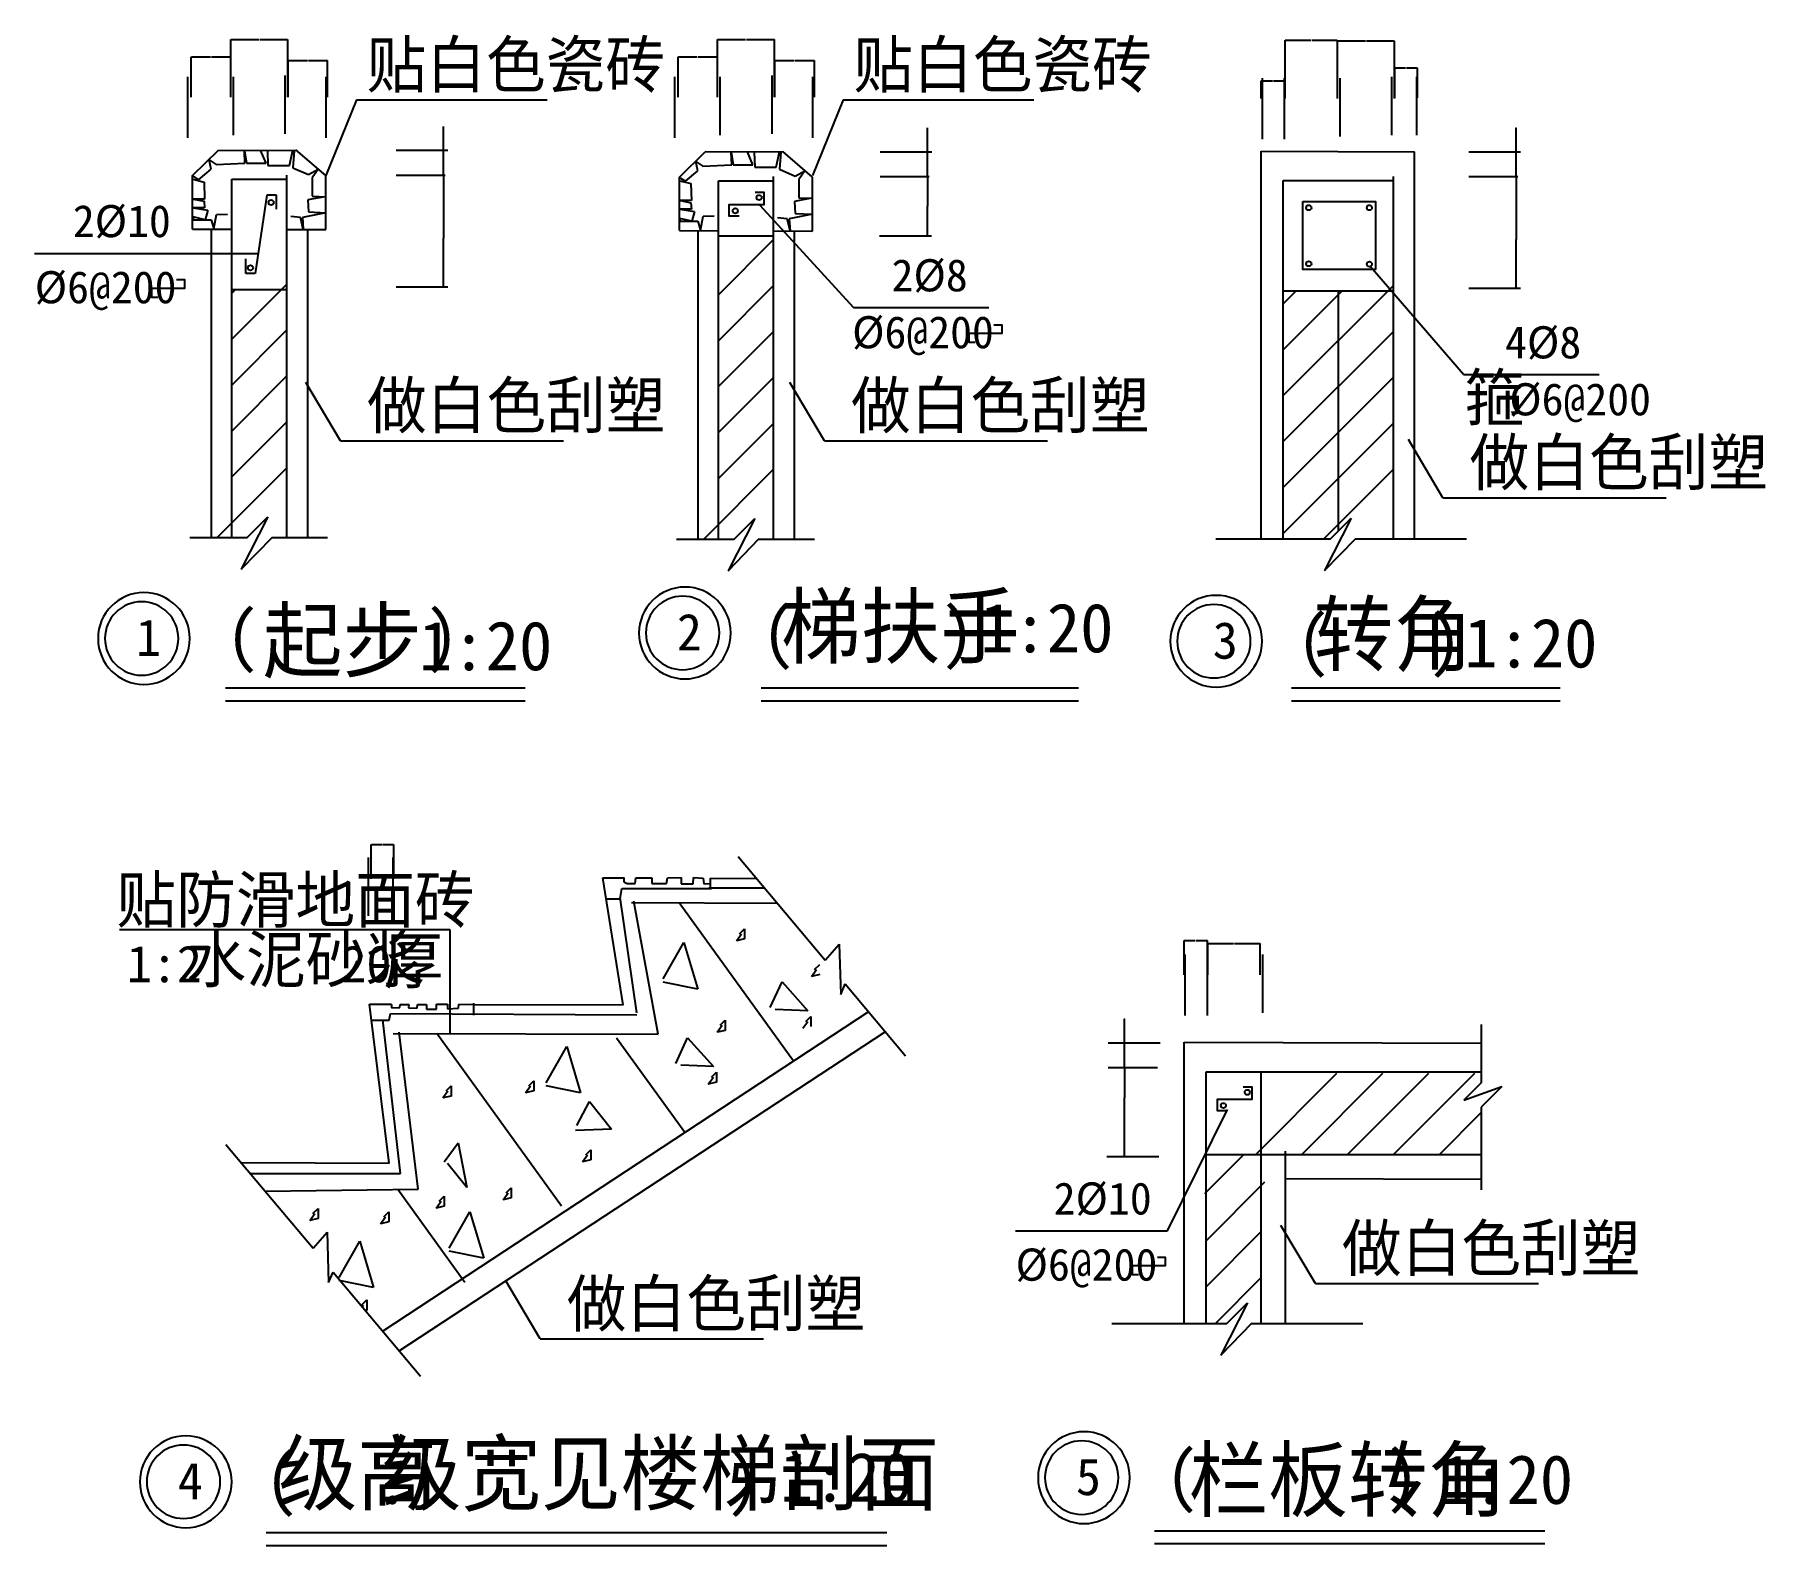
# Model space of a CAD drawing. Header units: metres. Extents: x -11437 to 5309, y -3641 to 2059.
# Drawn here: x -2687 to 1082, y -1230 to 2059 of the extents above; entities that cross this region are included whole.
import ezdxf

# ---------------------------------------------------------------- set-up
doc = ezdxf.new("R2010")
doc.units = ezdxf.units.M
for name, color, linetype in [('LM', 4, 'Continuous'), ('PUB_DIM', 3, 'Continuous'), ('PUB_TEXT', 7, 'Continuous'), ('PUB_WALL', 255, 'Continuous'), ('S_SURFACE', 6, 'Continuous')]:
    doc.layers.add(name, color=color, linetype=linetype)
doc.dimstyles.get("Standard").update_dxf_attribs({"dimtxt": 2.5, "dimasz": 2.5, "dimexe": 1.25, "dimexo": 0.625, "dimtad": 1, "dimcen": 2.5, "dimazin": 3, "dimtfac": 1, "dimtmove": 0, "dimatfit": 3})

# ---------------------------------------------------------------- blocks, each defined once
blk = doc.blocks.new('*D1')
for p, q in [((36.12, 1920.34), (36.12, 2047)), ((36.37, 2047), (92.12, 2047)), ((94.12, 2047), (149.87, 2047)), ((150.12, 1920.34), (150.12, 2047))]:
    blk.add_line(p, q)
at = {"layer": 'Defpoints'}
for p in [(36.12, 2047), (36.12, 1920.34), (150.12, 1920.34)]:
    blk.add_point(p, dxfattribs=at)
at = {"layer": 'PUB_DIM', "insert": (93.12, 2047), "char_height": 1, "attachment_point": 5}
blk.add_mtext('60', dxfattribs=at)
blk = doc.blocks.new('*D2')
for p, q in [((539.12, 1750.34), (539.12, 1613.34)), ((538.87, 1613.34), (538.62, 1613.34)), ((539.12, 1508.34), (539.12, 1613.34)), ((539.12, 1613.34), (539.12, 1613.34)), ((539.37, 1613.34), (539.62, 1613.34))]:
    blk.add_line(p, q)
at = {"layer": 'Defpoints'}
for p in [(539.12, 1750.34), (539.12, 1613.34), (539.12, 1508.34)]:
    blk.add_point(p, dxfattribs=at)
at = {"layer": 'PUB_DIM', "insert": (539.12, 1614.465), "char_height": 1, "attachment_point": 5}
blk.add_mtext('120', dxfattribs=at)
blk = doc.blocks.new('*D3')
for p, q in [((150.12, 1920.34), (150.12, 2045.67)), ((150.37, 2045.67), (211.12, 2045.67)), ((213.12, 2045.67), (273.87, 2045.67)), ((274.12, 1920.34), (274.12, 2045.67))]:
    blk.add_line(p, q)
at = {"layer": 'Defpoints'}
for p in [(150.12, 2045.67), (150.12, 1920.34), (274.12, 1920.34)]:
    blk.add_point(p, dxfattribs=at)
at = {"layer": 'PUB_DIM', "insert": (212.12, 2045.67), "char_height": 1, "attachment_point": 5}
blk.add_mtext('60', dxfattribs=at)
blk = doc.blocks.new('*D4')
for p, q in [((538.87, 1856.29), (538.62, 1856.29)), ((539.12, 1748.34), (539.12, 1856.29)), ((539.12, 1805.34), (539.12, 1856.29)), ((539.12, 1856.29), (539.12, 1856.29)), ((539.37, 1856.29), (539.62, 1856.29))]:
    blk.add_line(p, q)
at = {"layer": 'Defpoints'}
for p in [(539.12, 1856.29), (539.12, 1805.34), (539.12, 1748.34)]:
    blk.add_point(p, dxfattribs=at)
at = {"layer": 'PUB_DIM', "insert": (539.12, 1857.415), "char_height": 1, "attachment_point": 5}
blk.add_mtext('20', dxfattribs=at)
blk = doc.blocks.new('*D5')
for p, q in [((-15.88, 1920.34), (-15.88, 1958.36)), ((-15.63, 1958.36), (8.62, 1958.36)), ((10.62, 1958.36), (34.87, 1958.36)), ((35.12, 1920.34), (35.12, 1958.36))]:
    blk.add_line(p, q)
at = {"layer": 'Defpoints'}
for p in [(-15.88, 1958.36), (-15.88, 1920.34), (35.12, 1920.34)]:
    blk.add_point(p, dxfattribs=at)
at = {"layer": 'PUB_DIM', "insert": (9.62, 1958.36), "char_height": 1, "attachment_point": 5}
blk.add_mtext('20', dxfattribs=at)
blk = doc.blocks.new('*D6')
for p, q in [((275.12, 1921.34), (275.12, 1987.17)), ((275.37, 1987.17), (298.62, 1987.17)), ((300.62, 1987.17), (323.87, 1987.17)), ((324.12, 1921.34), (324.12, 1987.17))]:
    blk.add_line(p, q)
at = {"layer": 'Defpoints'}
for p in [(275.12, 1987.17), (275.12, 1921.34), (324.12, 1921.34)]:
    blk.add_point(p, dxfattribs=at)
at = {"layer": 'PUB_DIM', "insert": (299.62, 1987.17), "char_height": 1, "attachment_point": 5}
blk.add_mtext('20', dxfattribs=at)
blk = doc.blocks.new('*D7')
for p, q in [((-131.88, 12.34), (-131.88, 80.34)), ((-131.63, 80.34), (-75.88, 80.34)), ((-73.88, 80.34), (-18.13, 80.34)), ((-17.88, 12.34), (-17.88, 80.34))]:
    blk.add_line(p, q)
at = {"layer": 'Defpoints'}
for p in [(-131.88, 80.34), (-131.88, 12.34), (-17.88, 12.34)]:
    blk.add_point(p, dxfattribs=at)
at = {"layer": 'PUB_DIM', "insert": (-74.88, 80.34), "char_height": 1, "attachment_point": 5}
blk.add_mtext('60', dxfattribs=at)
blk = doc.blocks.new('*D8')
for p, q in [((-314.13, -83.71), (-314.38, -83.71)), ((-313.88, -191.66), (-313.88, -83.71)), ((-313.88, -134.66), (-313.88, -83.71)), ((-313.88, -83.71), (-313.88, -83.71)), ((-313.63, -83.71), (-313.38, -83.71))]:
    blk.add_line(p, q)
at = {"layer": 'Defpoints'}
for p in [(-313.88, -83.71), (-313.88, -134.66), (-313.88, -191.66)]:
    blk.add_point(p, dxfattribs=at)
at = {"layer": 'PUB_DIM', "insert": (-313.88, -82.585), "char_height": 1, "attachment_point": 5}
blk.add_mtext('20', dxfattribs=at)
blk = doc.blocks.new('*D9')
for p, q in [((-183.88, 12.34), (-183.88, 87.17)), ((-183.63, 87.17), (-159.38, 87.17)), ((-157.38, 87.17), (-133.13, 87.17)), ((-132.88, 12.34), (-132.88, 87.17))]:
    blk.add_line(p, q)
at = {"layer": 'Defpoints'}
for p in [(-183.88, 87.17), (-183.88, 12.34), (-132.88, 12.34)]:
    blk.add_point(p, dxfattribs=at)
at = {"layer": 'PUB_DIM', "insert": (-158.38, 87.17), "char_height": 1, "attachment_point": 5}
blk.add_mtext('20', dxfattribs=at)
blk = doc.blocks.new('*D10')
for p, q in [((-313.88, -189.66), (-313.88, -255.73)), ((-314.13, -255.73), (-314.38, -255.73)), ((-313.88, -383.66), (-313.88, -255.73)), ((-313.88, -255.73), (-313.88, -255.73)), ((-313.63, -255.73), (-313.38, -255.73))]:
    blk.add_line(p, q)
at = {"layer": 'Defpoints'}
for p in [(-313.88, -189.66), (-313.88, -255.73), (-313.88, -383.66)]:
    blk.add_point(p, dxfattribs=at)
at = {"layer": 'PUB_DIM', "insert": (-313.88, -254.605), "char_height": 1, "attachment_point": 5}
blk.add_mtext('120', dxfattribs=at)
blk = doc.blocks.new('*D11')
for p, q in [((-743.13, 1855.95), (-743.38, 1855.95)), ((-742.88, 1748), (-742.88, 1855.95)), ((-742.88, 1805), (-742.88, 1855.95)), ((-742.88, 1855.95), (-742.88, 1855.95)), ((-742.63, 1855.95), (-742.38, 1855.95))]:
    blk.add_line(p, q)
at = {"layer": 'Defpoints'}
for p in [(-742.88, 1855.95), (-742.88, 1805), (-742.88, 1748)]:
    blk.add_point(p, dxfattribs=at)
at = {"layer": 'PUB_DIM', "insert": (-742.88, 1857.075), "char_height": 1, "attachment_point": 5}
blk.add_mtext('25', dxfattribs=at)
blk = doc.blocks.new('*D12')
for p, q in [((-742.88, 1750), (-742.88, 1685.5)), ((-743.13, 1685.5), (-743.38, 1685.5)), ((-742.88, 1621), (-742.88, 1685.5)), ((-742.88, 1685.5), (-742.88, 1685.5)), ((-742.63, 1685.5), (-742.38, 1685.5))]:
    blk.add_line(p, q)
at = {"layer": 'Defpoints'}
for p in [(-742.88, 1750), (-742.88, 1685.5), (-742.88, 1621)]:
    blk.add_point(p, dxfattribs=at)
at = {"layer": 'PUB_DIM', "insert": (-742.88, 1686.625), "char_height": 1, "attachment_point": 5}
blk.add_mtext('60', dxfattribs=at)
blk = doc.blocks.new('*D13')
for p, q in [((-2345.88, 1923.34), (-2345.88, 2011.05)), ((-2345.63, 2011.05), (-2303.88, 2011.05)), ((-2301.88, 2011.05), (-2260.13, 2011.05)), ((-2259.88, 1923.34), (-2259.88, 2011.05))]:
    blk.add_line(p, q)
at = {"layer": 'Defpoints'}
for p in [(-2345.88, 2011.05), (-2345.88, 1923.34), (-2259.88, 1923.34)]:
    blk.add_point(p, dxfattribs=at)
at = {"layer": 'PUB_DIM', "insert": (-2302.88, 2011.05), "char_height": 1, "attachment_point": 5}
blk.add_mtext('25', dxfattribs=at)
blk = doc.blocks.new('*D14')
for p, q in [((-1796.88, 1753.34), (-1796.88, 1616.34)), ((-1797.13, 1616.34), (-1797.38, 1616.34)), ((-1796.88, 1511.34), (-1796.88, 1616.34)), ((-1796.88, 1616.34), (-1796.88, 1616.34)), ((-1796.63, 1616.34), (-1796.38, 1616.34))]:
    blk.add_line(p, q)
at = {"layer": 'Defpoints'}
for p in [(-1796.88, 1753.34), (-1796.88, 1616.34), (-1796.88, 1511.34)]:
    blk.add_point(p, dxfattribs=at)
at = {"layer": 'PUB_DIM', "insert": (-1796.88, 1617.465), "char_height": 1, "attachment_point": 5}
blk.add_mtext('120', dxfattribs=at)
blk = doc.blocks.new('*D15')
for p, q in [((-2259.88, 1923.34), (-2259.88, 2048.67)), ((-2259.63, 2048.67), (-2198.88, 2048.67)), ((-2196.88, 2048.67), (-2136.13, 2048.67)), ((-2135.88, 1923.34), (-2135.88, 2048.67))]:
    blk.add_line(p, q)
at = {"layer": 'Defpoints'}
for p in [(-2259.88, 2048.67), (-2259.88, 1923.34), (-2135.88, 1923.34)]:
    blk.add_point(p, dxfattribs=at)
at = {"layer": 'PUB_DIM', "insert": (-2197.88, 2048.67), "char_height": 1, "attachment_point": 5}
blk.add_mtext('60', dxfattribs=at)
blk = doc.blocks.new('*D16')
for p, q in [((-1797.13, 1859.29), (-1797.38, 1859.29)), ((-1796.88, 1751.34), (-1796.88, 1859.29)), ((-1796.88, 1808.34), (-1796.88, 1859.29)), ((-1796.88, 1859.29), (-1796.88, 1859.29)), ((-1796.63, 1859.29), (-1796.38, 1859.29))]:
    blk.add_line(p, q)
at = {"layer": 'Defpoints'}
for p in [(-1796.88, 1859.29), (-1796.88, 1808.34), (-1796.88, 1751.34)]:
    blk.add_point(p, dxfattribs=at)
at = {"layer": 'PUB_DIM', "insert": (-1796.88, 1860.415), "char_height": 1, "attachment_point": 5}
blk.add_mtext('25', dxfattribs=at)
blk = doc.blocks.new('*D17')
for p, q in [((-2134.88, 1923.34), (-2134.88, 2002.59)), ((-2134.63, 2002.59), (-2092.88, 2002.59)), ((-2090.88, 2002.59), (-2049.13, 2002.59)), ((-2048.88, 1923.34), (-2048.88, 2002.59))]:
    blk.add_line(p, q)
at = {"layer": 'Defpoints'}
for p in [(-2134.88, 2002.59), (-2134.88, 1923.34), (-2048.88, 1923.34)]:
    blk.add_point(p, dxfattribs=at)
at = {"layer": 'PUB_DIM', "insert": (-2091.88, 2002.59), "char_height": 1, "attachment_point": 5}
blk.add_mtext('25', dxfattribs=at)
blk = doc.blocks.new('*D18')
for p, q in [((-1953.88, 221.34), (-1953.88, 296)), ((-1953.63, 296), (-1930.38, 296)), ((-1928.38, 296), (-1905.13, 296)), ((-1904.88, 221.34), (-1904.88, 296))]:
    blk.add_line(p, q)
at = {"layer": 'Defpoints'}
for p in [(-1953.88, 296), (-1953.88, 221.34), (-1904.88, 221.34)]:
    blk.add_point(p, dxfattribs=at)
at = {"layer": 'PUB_DIM', "insert": (-1929.38, 296), "char_height": 1, "attachment_point": 5}
blk.add_mtext('20', dxfattribs=at)
blk = doc.blocks.new('*D19')
for p, q in [((-1074.88, 1923.34), (-1074.88, 2002.59)), ((-1074.63, 2002.59), (-1032.88, 2002.59)), ((-1030.88, 2002.59), (-989.13, 2002.59)), ((-988.88, 1923.34), (-988.88, 2002.59))]:
    blk.add_line(p, q)
at = {"layer": 'Defpoints'}
for p in [(-1074.88, 2002.59), (-1074.88, 1923.34), (-988.88, 1923.34)]:
    blk.add_point(p, dxfattribs=at)
at = {"layer": 'PUB_DIM', "insert": (-1031.88, 2002.59), "char_height": 1, "attachment_point": 5}
blk.add_mtext('25', dxfattribs=at)
blk = doc.blocks.new('*D20')
for p, q in [((-1285.88, 1923.34), (-1285.88, 2011.05)), ((-1285.63, 2011.05), (-1243.88, 2011.05)), ((-1241.88, 2011.05), (-1200.13, 2011.05)), ((-1199.88, 1923.34), (-1199.88, 2011.05))]:
    blk.add_line(p, q)
at = {"layer": 'Defpoints'}
for p in [(-1285.88, 2011.05), (-1285.88, 1923.34), (-1199.88, 1923.34)]:
    blk.add_point(p, dxfattribs=at)
at = {"layer": 'PUB_DIM', "insert": (-1242.88, 2011.05), "char_height": 1, "attachment_point": 5}
blk.add_mtext('25', dxfattribs=at)
blk = doc.blocks.new('*D21')
for p, q in [((-1199.88, 1923.34), (-1199.88, 2048.67)), ((-1199.63, 2048.67), (-1138.88, 2048.67)), ((-1136.88, 2048.67), (-1076.13, 2048.67)), ((-1075.88, 1923.34), (-1075.88, 2048.67))]:
    blk.add_line(p, q)
at = {"layer": 'Defpoints'}
for p in [(-1199.88, 2048.67), (-1199.88, 1923.34), (-1075.88, 1923.34)]:
    blk.add_point(p, dxfattribs=at)
at = {"layer": 'PUB_DIM', "insert": (-1137.88, 2048.67), "char_height": 1, "attachment_point": 5}
blk.add_mtext('60', dxfattribs=at)

msp = doc.modelspace()

# ---------------------------------------------------------------- linework, layer by layer
for p, q in [((-2353.88, 1967.34), (-2353.88, 1834.34)), ((-2254.88, 1967.34), (-2254.88, 1840.34)), ((-2141.88, 1970.34), (-2141.88, 1843.34)), ((-2052.88, 1967.34), (-2052.88, 1834.34)), ((-1293.88, 1967.34), (-1293.88, 1834.34)), ((-1194.88, 1967.34), (-1194.88, 1840.34)), ((-1081.88, 1970.34), (-1081.88, 1843.34)), ((-992.88, 1967.34), (-992.88, 1834.34)), ((-13.88, 1964.34), (-13.88, 1831.34)), ((34.12, 1964.34), (34.12, 1831.34)), ((155.12, 1964.34), (155.12, 1837.34)), ((268.12, 1967.34), (268.12, 1840.34)), ((322.12, 1967.34), (322.12, 1840.34)), ((-2342.88, 1752.34), (-2286.88, 1807.34)), ((-2302.88, 1766.34), (-2306.88, 1786.34)), ((-2306.88, 1786.34), (-2291.88, 1776.34)), ((-2291.88, 1776.34), (-2228.88, 1779.34)), ((-2286.88, 1807.96), (-2116.56, 1807.2)), ((-2228.88, 1779.34), (-2229.88, 1806.34)), ((-2229.88, 1806.34), (-2225.88, 1779.34)), ((-2225.88, 1779.34), (-2182.88, 1779.34)), ((-2182.88, 1779.34), (-2194.88, 1807.34)), ((-2179.88, 1806.34), (-2178.88, 1774.34)), ((-2178.88, 1774.34), (-2131.88, 1774.34)), ((-2131.88, 1774.34), (-2124.88, 1807.34)), ((-2121.88, 1806.34), (-2124.88, 1769.34)), ((-2052.88, 1752.34), (-2117.88, 1808.34)), ((-1899.88, 1807.34), (-1786.88, 1807.34)), ((-1282.88, 1749), (-1226.88, 1804)), ((-1242.88, 1763), (-1246.88, 1783)), ((-1246.88, 1783), (-1231.88, 1773)), ((-1231.88, 1773), (-1168.88, 1776)), ((-1226.88, 1804.62), (-1056.56, 1803.86)), ((-1168.88, 1776), (-1169.88, 1803)), ((-1169.88, 1803), (-1165.88, 1776)), ((-1165.88, 1776), (-1122.88, 1776)), ((-1122.88, 1776), (-1134.88, 1804)), ((-1119.88, 1803), (-1118.88, 1771)), ((-1071.88, 1771), (-1064.88, 1804)), ((-1061.88, 1803), (-1064.88, 1766)), ((-992.88, 1749), (-1057.88, 1805)), ((-845.88, 1804), (-732.88, 1804)), ((-15.88, 961.34), (-15.88, 1805.24)), ((-15.88, 1805.24), (318.12, 1804.12)), ((318.12, 961.34), (318.12, 1804.12)), ((436.12, 1804.34), (549.12, 1804.34)), ((-2343.88, 1752.34), (-2329.88, 1743.34)), ((-2342.88, 1635.96), (-2342.88, 1752.34)), ((-2341.88, 1744.34), (-2317.88, 1738.34)), ((-2329.88, 1743.34), (-2302.88, 1766.34)), ((-2317.88, 1738.34), (-2316.88, 1701.34)), ((-2124.88, 1769.34), (-2090.88, 1754.34)), ((-2090.88, 1754.34), (-2069.88, 1766.34)), ((-2069.88, 1766.34), (-2082.88, 1747.34)), ((-2082.88, 1747.34), (-2082.88, 1707.34)), ((-2052.88, 1634.99), (-2052.88, 1752.34)), ((-1899.88, 1753.34), (-1792.88, 1753.34)), ((-1283.88, 1749), (-1269.88, 1740)), ((-1282.88, 1632.62), (-1282.88, 1749)), ((-1281.88, 1741), (-1257.88, 1735)), ((-1269.88, 1740), (-1242.88, 1763)), ((-1257.88, 1735), (-1256.88, 1698)), ((-1118.88, 1771), (-1071.88, 1771)), ((-1064.88, 1766), (-1030.88, 1751)), ((-1030.88, 1751), (-1009.88, 1763)), ((-1009.88, 1763), (-1022.88, 1744)), ((-1022.88, 1744), (-1022.88, 1704)), ((-992.88, 1631.65), (-992.88, 1749)), ((-845.88, 1750), (-738.88, 1750)), ((436.12, 1750.34), (543.12, 1750.34)), ((-2316.88, 1701.34), (-2340.88, 1701.34)), ((-2340.88, 1701.34), (-2317.88, 1696.34)), ((-2317.88, 1696.34), (-2316.88, 1682.34)), ((-2054.88, 1706.34), (-2091.88, 1699.34)), ((-2091.88, 1699.34), (-2090.88, 1673.34)), ((-2082.88, 1707.34), (-2052.88, 1706.34)), ((-2052.88, 1706.34), (-2054.88, 1706.34)), ((-1256.88, 1698), (-1280.88, 1698)), ((-1280.88, 1698), (-1257.88, 1693)), ((-994.88, 1703), (-1031.88, 1696)), ((-1022.88, 1704), (-992.88, 1703)), ((-992.88, 1703), (-994.88, 1703)), ((-2316.88, 1682.34), (-2341.88, 1682.34)), ((-2341.88, 1682.34), (-2309.88, 1677.34)), ((-2315.88, 1656.34), (-2341.88, 1662.34)), ((-2341.88, 1662.34), (-2340.88, 1656.34)), ((-2309.88, 1677.34), (-2315.88, 1656.34)), ((-2296.88, 1636.34), (-2290.88, 1667.34)), ((-2290.88, 1667.34), (-2266.88, 1668.34)), ((-2107.88, 1661.34), (-2128.88, 1663.34)), ((-2101.88, 1635.34), (-2107.88, 1661.34)), ((-2052.88, 1671.34), (-2103.88, 1661.34)), ((-2103.88, 1661.34), (-2101.88, 1635.34)), ((-2090.88, 1673.34), (-2052.88, 1671.34)), ((-1256.88, 1679), (-1281.88, 1679)), ((-1281.88, 1679), (-1249.88, 1674)), ((-1255.88, 1653), (-1281.88, 1659)), ((-1281.88, 1659), (-1280.88, 1653)), ((-1257.88, 1693), (-1256.88, 1679)), ((-1249.88, 1674), (-1255.88, 1653)), ((-1236.88, 1633), (-1230.88, 1664)), ((-1230.88, 1664), (-1206.88, 1665)), ((-1047.88, 1658), (-1068.88, 1660)), ((-992.88, 1668), (-1043.88, 1658)), ((-1031.88, 1696), (-1030.88, 1670)), ((-1030.88, 1670), (-992.88, 1668)), ((-2342.88, 1635.96), (-2257.88, 1635.68)), ((-2340.88, 1656.34), (-2302.88, 1656.34)), ((-2302.88, 1656.34), (-2296.88, 1636.34)), ((-2301.88, 964.34), (-2301.88, 1635.82)), ((-2137.88, 1635.27), (-2052.88, 1634.99)), ((-2091.88, 964.34), (-2091.88, 1635.12)), ((-1282.88, 1632.62), (-1197.88, 1632.34)), ((-1280.88, 1653), (-1242.88, 1653)), ((-1242.88, 1653), (-1236.88, 1633)), ((-1241.88, 961), (-1241.88, 1632.49)), ((-1077.88, 1631.94), (-992.88, 1631.65)), ((-1041.88, 1632), (-1047.88, 1658)), ((-1043.88, 1658), (-1041.88, 1632)), ((-1031.88, 961), (-1031.88, 1631.78)), ((-846.88, 1621), (-733.88, 1621)), ((-1197.88, 1492.87), (-1077.88, 1612.87)), ((-2257.88, 1396.21), (-2137.88, 1516.21)), ((-1899.88, 1510.34), (-1786.88, 1510.34)), ((-1197.88, 1392.87), (-1077.88, 1512.87)), ((32.12, 1273.21), (272.12, 1513.21)), ((-2257.88, 1496.21), (-2249.75, 1504.34)), ((-1197.88, 1492.87), (-1189.75, 1501)), ((32.12, 1473.21), (60.25, 1501.34)), ((32.12, 1373.21), (160.25, 1501.34)), ((436.12, 1507.34), (549.12, 1507.34)), ((-2257.88, 1296.21), (-2137.88, 1416.21)), ((-1197.88, 1292.87), (-1077.88, 1412.87)), ((32.12, 1173.21), (272.12, 1413.21)), ((-2257.88, 1196.21), (-2137.88, 1316.21)), ((-1197.88, 1192.87), (-1077.88, 1312.87)), ((32.12, 1073.21), (272.12, 1313.21)), ((-2257.88, 1096.21), (-2137.88, 1216.21)), ((-1197.88, 1092.87), (-1077.88, 1212.87)), ((32.12, 973.21), (272.12, 1213.21)), ((-2289.75, 964.34), (-2137.88, 1116.21)), ((-1229.75, 961), (-1077.88, 1112.87)), ((120.25, 961.34), (272.12, 1113.21)), ((-2178.88, 1009.34), (-2236.88, 895.34)), ((-2223.88, 964.34), (-2178.88, 1009.34)), ((-1118.88, 1006), (-1176.88, 892)), ((-1163.88, 961), (-1118.88, 1006)), ((180.12, 1006.34), (122.12, 892.34)), ((135.12, 961.34), (180.12, 1006.34)), ((-2348.88, 964.34), (-2223.88, 964.34)), ((-2236.88, 895.34), (-2168.88, 965.34)), ((-2169.85, 964.34), (-2048.87, 964.34)), ((-1288.88, 961), (-1163.88, 961)), ((-1176.88, 892), (-1108.88, 962)), ((-1109.85, 961), (-988.87, 961)), ((-114.88, 961.34), (135.12, 961.34)), ((122.12, 892.34), (190.12, 962.34)), ((189.15, 961.34), (431.12, 961.34)), ((-1155.25, 269.91), (-965.66, 44.34)), ((-1449.89, 223.38), (-1403.88, 223.22)), ((-1405.53, -53.39), (-1449.89, 223.38)), ((-1411.88, 177.34), (-1407.88, 200.34)), ((-1407.88, 200.34), (-1212.88, 200.34)), ((-1403.88, 224.34), (-1403.88, 214.34)), ((-1403.88, 214.34), (-1396.88, 211.34)), ((-1396.88, 211.34), (-1378.88, 211.34)), ((-1378.88, 211.34), (-1377.88, 223.34)), ((-1377.88, 223.34), (-1342.88, 223.34)), ((-1342.88, 223.34), (-1342.88, 211.34)), ((-1342.88, 211.34), (-1310.88, 211.34)), ((-1310.88, 211.34), (-1308.88, 223.34)), ((-1308.88, 223.34), (-1278.88, 224.34)), ((-1278.88, 224.34), (-1278.88, 210.34)), ((-1278.88, 210.34), (-1252.88, 210.34)), ((-1252.88, 210.34), (-1251.88, 224.34)), ((-1251.88, 224.34), (-1230.88, 222.34)), ((-1230.88, 222.34), (-1229.88, 210.34)), ((-1229.88, 210.34), (-1215.88, 211.34)), ((-1218.88, 201.34), (-1097.62, 201.34)), ((-1215.88, 222.59), (-1115.2, 222.25)), ((-1214.88, 199.34), (-1214.88, 222.34)), ((-1442.88, 177.34), (-1411.88, 177.34)), ((-1375.88, -70.66), (-1411.88, 180.34)), ((-1034.55, -175.67), (-1283.44, 169.01)), ((-1782, 110), (-2502.12, 110)), ((-1782, -115.88), (-1782, 110)), ((-1317.88, 3.34), (-1272.88, 82.34)), ((-1272.88, 82.34), (-1242.88, -18.66)), ((-1158.88, 86.34), (-1147.88, 101.34)), ((-1140.88, 90.34), (-1158.88, 86.34)), ((-1151.88, 101.34), (-1140.88, 112.34)), ((-1140.88, 112.34), (-1140.88, 90.34)), ((-965.66, 44.34), (-934.95, 79.29)), ((-934.95, 79.29), (-931.68, -30.29)), ((-181.88, 56.34), (-181.88, -76.66)), ((-133.88, 56.34), (-133.88, -76.66)), ((-12.88, 56.34), (-12.88, -70.66)), ((-995.37, 8.79), (-984.37, 23.79)), ((-977.37, 12.79), (-995.37, 8.79)), ((-988.37, 23.79), (-977.37, 34.79)), ((-1242.88, -18.66), (-1317.88, -3.66)), ((-1085.37, -59.21), (-1059.37, -3.21)), ((-1059.37, -3.21), (-1003.37, -66.21)), ((-931.68, -30.29), (-921.91, -7.72)), ((-921.91, -7.72), (-790.25, -164.37)), ((-1957.89, -51.53), (-1909.88, -51.69)), ((-1915.01, -397.64), (-1957.89, -51.53)), ((-1914.88, -86.66), (-1911.88, -71.66)), ((-1911.88, -71.66), (-1375.88, -74.66)), ((-1909.88, -52.66), (-1909.88, -59.66)), ((-1909.88, -59.66), (-1891.88, -58.66)), ((-1891.88, -58.66), (-1890.88, -52.66)), ((-1890.88, -52.66), (-1871.88, -52.66)), ((-1871.88, -52.66), (-1872.88, -59.66)), ((-1872.88, -59.66), (-1853.88, -60.66)), ((-1853.88, -60.66), (-1852.88, -52.66)), ((-1852.88, -52.66), (-1833.88, -52.66)), ((-1833.88, -52.66), (-1833.88, -62.66)), ((-1833.88, -62.66), (-1811.88, -62.66)), ((-1811.88, -62.66), (-1811.88, -51.66)), ((-1811.88, -51.66), (-1787.88, -51.66)), ((-1787.88, -51.66), (-1787.88, -61.66)), ((-1787.88, -61.66), (-1763.88, -60.66)), ((-1763.88, -60.66), (-1762.88, -51.66)), ((-1762.88, -51.66), (-1730.88, -52.66)), ((-1730.88, -75.66), (-1730.88, -49.66)), ((-1730.88, -52.29), (-1405.53, -53.39)), ((-1003.37, -66.21), (-1074.37, -63.21)), ((-1952.88, -86.66), (-1914.88, -86.66)), ((-1889.88, -420.66), (-1928.88, -85.66)), ((-1892.91, -806.29), (-834.43, -111.81)), ((-1200.88, -112.66), (-1189.88, -97.66)), ((-1182.88, -108.66), (-1200.88, -112.66)), ((-1193.88, -97.66), (-1182.88, -86.66)), ((-1182.88, -86.66), (-1182.88, -108.66)), ((-1014.37, -104.21), (-1003.37, -89.21)), ((-1007.37, -89.21), (-996.37, -78.21)), ((-996.37, -78.21), (-996.37, -100.21)), ((463.12, -95.66), (463.12, -222.66)), ((-1539.88, -491.66), (-1811.27, -115.83)), ((-1572.88, -222.66), (-1527.88, -143.66)), ((-1527.88, -143.66), (-1497.88, -244.66)), ((-1271.29, -331.32), (-1419.89, -125.53)), ((-1290.88, -180.66), (-1264.88, -124.66)), ((-1264.88, -124.66), (-1208.88, -187.66)), ((-348.88, -135.66), (-235.88, -135.66)), ((-183.88, -746.66), (-183.88, -134.76)), ((-183.88, -134.76), (463.12, -136.93)), ((-1208.88, -187.66), (-1279.88, -184.66)), ((-1610.88, -229.66), (-1599.88, -218.66)), ((-1599.88, -218.66), (-1599.88, -240.66)), ((-1219.88, -225.66), (-1208.88, -210.66)), ((-1201.88, -221.66), (-1219.88, -225.66)), ((-1212.88, -210.66), (-1201.88, -199.66)), ((-1201.88, -199.66), (-1201.88, -221.66)), ((-348.88, -189.66), (-241.88, -189.66)), ((-27.75, -378.66), (149.12, -201.79)), ((72.25, -378.66), (249.12, -201.79)), ((172.25, -378.66), (349.12, -201.79)), ((272.25, -378.66), (449.12, -201.79)), ((463.12, -222.66), (425.12, -260.66)), ((-1797.88, -255.66), (-1786.88, -240.66)), ((-1779.88, -251.66), (-1797.88, -255.66)), ((-1790.88, -240.66), (-1779.88, -229.66)), ((-1779.88, -229.66), (-1779.88, -251.66)), ((-1617.88, -244.66), (-1606.88, -229.66)), ((-1599.88, -240.66), (-1617.88, -244.66)), ((-1497.88, -244.66), (-1572.88, -229.66)), ((-1505.88, -315.66), (-1478.88, -263.66)), ((-1478.88, -263.66), (-1430.88, -323.66)), ((425.12, -260.66), (508.12, -230.66)), ((508.12, -230.66), (463.12, -275.66)), ((372.25, -378.66), (463.12, -287.79)), ((463.12, -275.66), (463.12, -456)), ((-1430.88, -323.66), (-1508.88, -326.66)), ((-2270.34, -357.21), (-2080.75, -582.79)), ((-1794.88, -394.66), (-1764.88, -353.66)), ((-1764.88, -353.66), (-1745.88, -450.66)), ((-1486.88, -379.66), (-1475.88, -368.66)), ((-1475.88, -368.66), (-1475.88, -390.66)), ((37.12, -746.66), (37.12, -371.46)), ((-2237.28, -396.55), (-1915.01, -397.64)), ((-1745.88, -450.66), (-1787.88, -398.66)), ((-1493.88, -394.66), (-1482.88, -379.66)), ((-1475.88, -390.66), (-1493.88, -394.66)), ((-351.88, -383.66), (-238.88, -383.66)), ((-138.88, -463.79), (-53.75, -378.66)), ((-2217.01, -420.66), (-1889.88, -420.66)), ((-1659.88, -462.66), (-1648.88, -451.66)), ((-1648.88, -451.66), (-1648.88, -473.66)), ((-135.88, -566.79), (-7.75, -438.66)), ((37.12, -431.46), (463.12, -432.89)), ((-1749.88, -657.66), (-1896.07, -455.21)), ((-1812.88, -495.66), (-1801.88, -480.66)), ((-1805.88, -480.66), (-1794.88, -469.66)), ((-1794.88, -469.66), (-1794.88, -491.66)), ((-1666.88, -477.66), (-1655.88, -462.66)), ((-1648.88, -473.66), (-1666.88, -477.66)), ((-2087.88, -522.66), (-2076.88, -507.66)), ((-2069.88, -518.66), (-2087.88, -522.66)), ((-2080.88, -507.66), (-2069.88, -496.66)), ((-2069.88, -496.66), (-2069.88, -518.66)), ((-1933.88, -529.66), (-1922.88, -514.66)), ((-1915.88, -525.66), (-1933.88, -529.66)), ((-1926.88, -514.66), (-1915.88, -503.66)), ((-1915.88, -503.66), (-1915.88, -525.66)), ((-1794.88, -491.66), (-1812.88, -495.66)), ((-1783.88, -582.66), (-1738.88, -503.66)), ((-1738.88, -503.66), (-1708.88, -604.66)), ((-2080.75, -582.79), (-2050.04, -547.83)), ((-2050.04, -547.83), (-2046.77, -657.42)), ((-135.88, -666.79), (-15.88, -546.79)), ((-2023.88, -646.66), (-1978.88, -567.66)), ((-1978.88, -567.66), (-1948.88, -668.66)), ((-1708.88, -604.66), (-1783.88, -589.66)), ((-2046.77, -657.42), (-2037, -634.84)), ((-2037, -634.84), (-1846.68, -861.3)), ((-1948.88, -668.66), (-2023.88, -653.66)), ((-115.75, -746.66), (-15.88, -646.79)), ((-1974.88, -706.66), (-1963.88, -695.66)), ((-1973.57, -710.32), (-1970.88, -706.66)), ((-1963.88, -695.66), (-1963.88, -717.66)), ((-45.88, -701.66), (-103.88, -815.66)), ((-90.88, -746.66), (-45.88, -701.66)), ((-1963.88, -717.66), (-1966.84, -718.32)), ((-340.88, -746.66), (-90.88, -746.66)), ((-103.88, -815.66), (-35.88, -745.66)), ((-36.85, -746.66), (205.12, -746.66))]:
    msp.add_line(p, q)
for points in [[(-2257.88, 964.34), (-2257.88, 1744.34)], [(-2257.88, 1744.34), (-2137.88, 1744.34)], [(-2137.88, 964.34), (-2137.88, 1753.34)], [(-1197.88, 961), (-1197.88, 1741)], [(-1197.88, 1741), (-1077.88, 1741)], [(-1077.88, 961), (-1077.88, 1750)], [(32.12, 1741.34), (272.12, 1741.34)], [(32.12, 961.34), (32.12, 1741.34)], [(272.12, 961.34), (272.12, 1750.34)], [(-1197.88, 1621), (-1077.88, 1621)], [(-2257.88, 1504.34), (-2137.88, 1504.34)], [(32.12, 1501.34), (272.12, 1501.34)], [(152.12, 978.34), (152.12, 1501.34)], [(-1386.88, 169.34), (-1069.88, 168.34)], [(-1328.88, -116.66), (-1381.88, 172.34)], [(-871.09, -68.19), (-1928.77, -763.62)], [(-1851.88, -454.66), (-1892.88, -112.66)], [(-1905.88, -115.66), (-1328.88, -116.66)], [(-135.88, -198.66), (463.12, -198.66)], [(-135.88, -746.66), (-135.88, -198.66)], [(-15.88, -746.66), (-15.88, -198.66)], [(-135.88, -378.66), (463.12, -378.66)], [(-2184.97, -458.79), (-1851.88, -454.66)]]:
    msp.add_lwpolyline(points)
for points in [[(-1195.85, 756.52, 4000), (-1195.85, 756.44, 4000)], [(-2373.85, 744.52, 4000), (-2373.85, 744.44, 4000)], [(-38.85, 738.52, 4000), (-38.85, 738.44, 4000)], [(-2282.85, -1091.48, 4000), (-2282.85, -1091.56, 4000)], [(-326.85, -1082.48, 4000), (-326.85, -1082.56, 4000)]]:
    msp.add_lwpolyline(points, format="xyb")
at = {"layer": 'LM'}
for points in [[(-2271, 637), (-1619, 637)], [(-2271, 609), (-1619, 609)], [(-1105, 637), (-414, 637)], [(-1105, 609), (-414, 609)], [(50, 637), (635, 637)], [(50, 609), (635, 609)], [(-2183, -1202), (-831, -1202)], [(-248, -1198), (602, -1198)], [(-2183, -1230), (-831, -1230)], [(-248, -1226), (602, -1226)]]:
    msp.add_lwpolyline(points, dxfattribs=at)
at = {"layer": 'PUB_DIM'}
for p, q in [((-1960.88, 267.34), (-1960.88, 140.34)), ((-1906.88, 267.34), (-1906.88, 140.34))]:
    msp.add_line(p, q, dxfattribs=at)
at = {"layer": 'PUB_TEXT'}
for points in [[(-2419, 1487), (-2432, 1487), (-2432, 1507), (-2360, 1507), (-2360, 1525), (-2378, 1525)], [(-639, 1389), (-652, 1389), (-652, 1409), (-580, 1409), (-580, 1427), (-598, 1427)], [(-283, -641), (-296, -641), (-296, -621), (-224, -621), (-224, -603), (-242, -603)]]:
    msp.add_lwpolyline(points, dxfattribs=at)
at = {"layer": 'PUB_WALL'}
for p, q in [((-2181, 1710), (-2207, 1539)), ((-2160, 1710), (-2181, 1710)), ((-2160, 1679), (-2160, 1710)), ((-2227, 1539), (-2227, 1571)), ((-2207, 1539), (-2227, 1539))]:
    msp.add_line(p, q, dxfattribs=at)
for points in [[(-1118, 1716), (-1099, 1716), (-1099, 1689), (-1175, 1689), (-1175, 1665), (-1153, 1665)], [(-55, -232), (-36, -232), (-36, -259), (-112, -259), (-112, -283), (-90, -283)]]:
    msp.add_lwpolyline(points, dxfattribs=at)
msp.add_lwpolyline([(75, 1696), (233, 1696), (233, 1548), (75, 1548)], close=True, dxfattribs=at)
for centre in [(-2172, 1693.6), (-1109.27, 1704.45), (-1161.27, 1675.45), (87.73, 1682.45), (219.73, 1682.45), (-2217, 1551.6), (87.73, 1560.45), (219.73, 1559.45), (-46.27, -243.55), (-98.27, -272.55)]:
    msp.add_circle(centre, 5.6, dxfattribs=at)
at = {"layer": 'S_SURFACE'}
for p, q in [((-1986, 1917), (-2052.88, 1752.34)), ((-1986, 1917), (-1571, 1917)), ((-926, 1917), (-992.88, 1752.34)), ((-926, 1917), (-511, 1917)), ((-904, 1465), (-1107, 1687)), ((-2687, 1583), (-2201.12, 1583)), ((425, 1319), (222, 1554)), ((-904, 1465), (-609, 1465)), ((-2021, 1175), (-2096.06, 1301.49)), ((-967, 1175), (-1042.06, 1301.49)), ((425, 1319), (720, 1319)), ((-2021, 1175), (-1535.12, 1175)), ((-967, 1175), (-481.12, 1175)), ((380, 1051), (304.94, 1177.49)), ((380, 1051), (865.88, 1051)), ((-220, -545), (-89, -281)), ((-551, -545), (-220, -545)), ((102, -660), (26.94, -533.51)), ((-1585.88, -780.58), (-1660.94, -654.09)), ((102, -660), (587.88, -660)), ((-1585.88, -780.58), (-1100, -780.58))]:
    msp.add_line(p, q, dxfattribs=at)
for centre in [(-2448.85, 744.44), (-1270.85, 756.44), (-113.85, 738.44), (-2357.85, -1091.56), (-401.85, -1082.56)]:
    msp.add_arc(centre, 100, 0.06, 0, dxfattribs=at)

# ---------------------------------------------------------------- texts
at = {"layer": 'PUB_TEXT'}
for s, height, p in [('贴白色瓷砖', 100, (-1964.1, 1944.11)), ('贴白色瓷砖', 100, (-904.1, 1944.11)), ('2%%c10', 70, (-2603.88, 1618.34)), ('%%c6@200', 70, (-2686.88, 1474.34)), ('2%%c8', 70, (-820.88, 1500.34)), ('%%c6@200', 70, (-906.88, 1376.34)), ('4%%c8', 70, (515.12, 1354.34)), ('箍', 100, (426.9, 1219.11)), ('做白色刮塑', 100, (-1963.1, 1202.11)), ('做白色刮塑', 100, (-909.1, 1202.11)), ('%%c6@200', 70, (524.12, 1230.34)), ('做白色刮塑', 100, (437.9, 1078.11)), ('梯扶手', 133.33, (-1061.44, 704.34)), ('转角', 133.33, (98.52, 687.34)), ('(     )', 106.67, (-2270.88, 697.34)), ('起步', 133.33, (-2189.88, 673.34)), ('2', 80, (-1288.35, 718.44)), ('(', 106.67, (-1103.88, 704.34)), (')', 106.67, (-712.78, 704.34)), ('1:20', 106.67, (-627.88, 714.34)), ('(', 106.67, (61.12, 687.34)), (')', 106.67, (348.88, 687.34)), ('1', 80, (-2466.35, 706.44)), ('1:20', 106.67, (-1849.88, 675.34)), ('3', 80, (-121.35, 700.44)), ('1:20', 106.67, (426.12, 681.34)), ('贴防滑地面砖', 100, (-2509, 126)), ('水泥砂浆', 100, (-2356.41, -4)), ('厚', 100, (-1927.34, -7)), ('1:2', 80, (-2486, -4)), ('20', 80, (-2018.75, -4)), ('2%%c10', 70, (-467.88, -509.66)), ('做白色刮塑', 100, (159.9, -632.89)), ('%%c6@200', 70, (-550.88, -653.66)), ('做白色刮塑', 100, (-1527.98, -753.47)), ('级高', 133.33, (-2157.59, -1139.66)), ('级宽见楼梯剖面', 133.33, (-1930.95, -1139.66)), ('(', 106.67, (-224.88, -1131.66)), ('栏板转角', 133.33, (-173.88, -1153.66)), (')', 106.67, (255.48, -1132.66)), ('4', 80, (-2375.35, -1129.56)), ('(', 106.67, (-2185.88, -1139.66)), (')', 106.67, (-1179.85, -1139.66)), ('1:20', 106.67, (-1063.88, -1134.66)), ('5', 80, (-419.35, -1120.56)), ('1:20', 106.67, (373.12, -1139.66)), ('.', 106.67, (-1944.01, -1139.66))]:
    msp.add_text(s, height=height, dxfattribs=at).set_placement(p)

# ---------------------------------------------------------------- dimensions: what is measured, and where the dimension line sits
at = {"layer": 'PUB_DIM'}
for base, p1, p2, text, picture, middle in [((-2259.88, 2048.67), (-2259.88, 1923.34), (-2135.88, 1923.34), '60', '*D15', (-2197.88, 2048.67)), ((-1199.88, 2048.67), (-1199.88, 1923.34), (-1075.88, 1923.34), '60', '*D21', (-1137.88, 2048.67)), ((36.12, 2047), (36.12, 1920.34), (150.12, 1920.34), '60', '*D1', (93.12, 2047)), ((150.12, 2045.67), (150.12, 1920.34), (274.12, 1920.34), '60', '*D3', (212.12, 2045.67)), ((-2345.88, 2011.05), (-2345.88, 1923.34), (-2259.88, 1923.34), '25', '*D13', (-2302.88, 2011.05)), ((-2134.88, 2002.59), (-2134.88, 1923.34), (-2048.88, 1923.34), '25', '*D17', (-2091.88, 2002.59)), ((-1285.88, 2011.05), (-1285.88, 1923.34), (-1199.88, 1923.34), '25', '*D20', (-1242.88, 2011.05)), ((-1074.88, 2002.59), (-1074.88, 1923.34), (-988.88, 1923.34), '25', '*D19', (-1031.88, 2002.59)), ((275.12, 1987.17), (275.12, 1921.34), (324.12, 1921.34), '20', '*D6', (299.62, 1987.17)), ((-15.88, 1958.36), (-15.88, 1920.34), (35.12, 1920.34), '20', '*D5', (9.62, 1958.36)), ((-1796.88, 1859.29), (-1796.88, 1751.34), (-1796.88, 1808.34), '25', '*D16', (-1796.88, 1860.415)), ((-742.88, 1855.95), (-742.88, 1748), (-742.88, 1805), '25', '*D11', (-742.88, 1857.075)), ((539.12, 1856.29), (539.12, 1748.34), (539.12, 1805.34), '20', '*D4', (539.12, 1857.415)), ((-1796.88, 1616.34), (-1796.88, 1511.34), (-1796.88, 1753.34), '120', '*D14', (-1796.88, 1617.465)), ((-742.88, 1685.5), (-742.88, 1621), (-742.88, 1750), '60', '*D12', (-742.88, 1686.625)), ((539.12, 1613.34), (539.12, 1508.34), (539.12, 1750.34), '120', '*D2', (539.12, 1614.465)), ((-1953.88, 296), (-1953.88, 221.34), (-1904.88, 221.34), '20', '*D18', (-1929.38, 296)), ((-183.88, 87.17), (-183.88, 12.34), (-132.88, 12.34), '20', '*D9', (-158.38, 87.17)), ((-131.88, 80.34), (-131.88, 12.34), (-17.88, 12.34), '60', '*D7', (-74.88, 80.34)), ((-313.88, -83.71), (-313.88, -191.66), (-313.88, -134.66), '20', '*D8', (-313.88, -82.585)), ((-313.88, -255.73), (-313.88, -383.66), (-313.88, -189.66), '120', '*D10', (-313.88, -254.605))]:
    dim = msp.add_linear_dim(base=base, p1=p1, p2=p2, text=text, dimstyle='Standard', dxfattribs=at)
    dim.commit()
    dim.dimension.update_dxf_attribs({"geometry": picture, "text_midpoint": middle})

doc.saveas('drawing.dxf')
